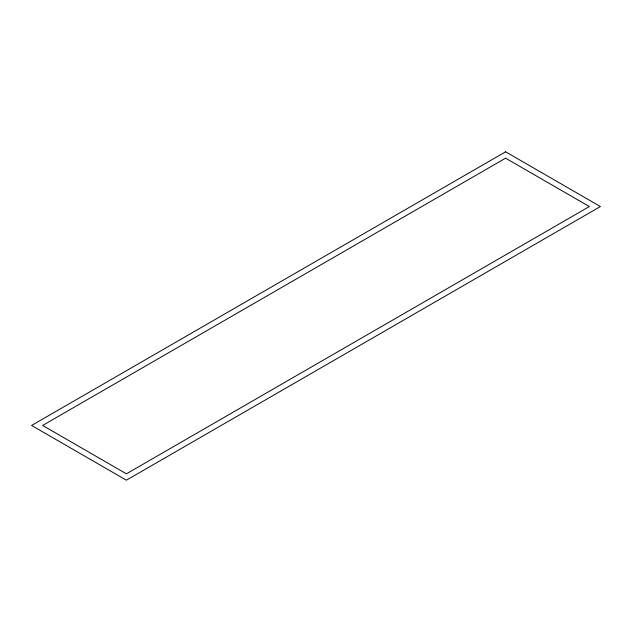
<?xml version="1.0" encoding="UTF-8"?>
<svg xmlns="http://www.w3.org/2000/svg" width="632" height="632" viewBox="0 0 632 632"><rect width="100%" height="100%" fill="white"/><g stroke="black" fill="none" stroke-linecap="round" stroke-linejoin="round"><path stroke-width="0.95" d="M505.6 151.806L31.6 425.462L126.4 480.194L600.4 206.538L505.6 151.806M505.6 158.182L42.644 425.462L126.4 473.818L589.356 206.538L505.6 158.182"/></g></svg>
